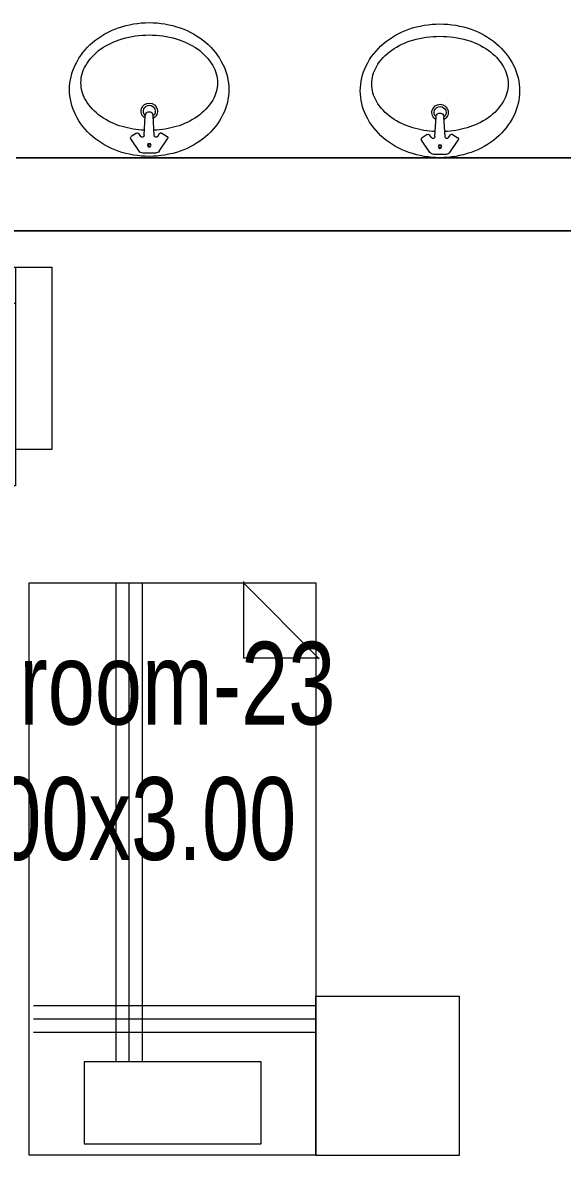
# Model space of a CAD drawing. Header units: metres. Extents: x 191982 to 427160, y -8904 to 80370.
# Drawn here: x 388698 to 390393, y 35755 to 39316 of the extents above; entities that cross this region are included whole.
import ezdxf

# ---------------------------------------------------------------- set-up
doc = ezdxf.new("R2010")
doc.units = ezdxf.units.M
doc.header["$LTSCALE"] = 700
doc.header["$MEASUREMENT"] = 0
doc.layers.get('0').update_dxf_attribs({"lineweight": 9})
for name, color, linetype, lineweight in [('fur1', 7, 'Continuous', 9), ('FURNITURE', 7, 'Continuous', 9), ('MAIN GATE', 7, 'Continuous', 9), ('NEW PLANS', 7, 'Continuous', 9), ('PLAN', 7, 'Continuous', 9)]:
    doc.layers.add(name, color=color, linetype=linetype, lineweight=lineweight)
doc.styles.get("Standard").update_dxf_attribs({"font": 'swisscl.ttf'})

# ---------------------------------------------------------------- blocks, each defined once
blk = doc.blocks.new('BASIN')
at = {"layer": 'PLAN'}
for p, q in [((-0.0732, 0.0397), (-0.062, 0.0562)), ((-0.0163, 0.0314), (-0.0551, 0.0576)), ((-0.0664, 0.0159), (-0.1279, 0.0123)), ((-0.0629, 0.0267), (-0.0719, 0.0327)), ((-0.0103, -0.0193), (-0.0103, 0.0193)), ((-0.0664, -0.0159), (-0.1279, -0.0123)), ((-0.0629, -0.0267), (-0.0719, -0.0327)), ((-0.0163, -0.0315), (-0.0551, -0.0576)), ((-0.0732, -0.0397), (-0.062, -0.0562))]:
    blk.add_line(p, q, dxfattribs=at)
blk.add_lwpolyline([(-0.2102, -0.25, 0.114941), (-0.1316, -0.2317, 0.103853), (-0.0616, -0.1768, 0.091249), (-0.0165, -0.0975, 0.083978), (0, 0, 0.083978), (-0.0165, 0.0975, 0.091249), (-0.0616, 0.1768, 0.103853), (-0.1316, 0.2317, 0.114941), (-0.2102, 0.25, 0.114941), (-0.2887, 0.2317, 0.103853), (-0.3588, 0.1768, 0.091249), (-0.4039, 0.0975, 0.083978), (-0.4204, 0, 0.083978), (-0.4039, -0.0975, 0.091249), (-0.3588, -0.1768, 0.103853), (-0.2887, -0.2317, 0.114941)], format="xyb", close=True, dxfattribs=at)
for points in [[(-0.082, 0.015, 0.058321), (-0.0937, 0.085, 0.08231), (-0.1256, 0.1515, 0.106842), (-0.1772, 0.1994, 0.134388), (-0.2316, 0.2143, 0.134388), (-0.286, 0.1994, 0.106842), (-0.3377, 0.1515, 0.08231), (-0.3696, 0.085, 0.070665), (-0.3816, 0)], [(-0.3816, 0, 0.070665), (-0.3696, -0.085, 0.08231), (-0.3377, -0.1515, 0.106842), (-0.286, -0.1994, 0.134388), (-0.2316, -0.2143, 0.134388), (-0.1772, -0.1994, 0.106842), (-0.1256, -0.1515, 0.08231), (-0.0937, -0.085, 0.058296), (-0.082, -0.015)]]:
    blk.add_lwpolyline(points, format="xyb", dxfattribs=at)
for radius in [0.00569, 0.00369]:
    blk.add_circle((-0.0349, 0), radius, dxfattribs=at)
for centre, radius, start, end in [((-0.0691, 0.0369), 0.005, 145.9627, 235.9627), ((-0.0579, 0.0534), 0.005, 55.9627, 145.9627), ((-0.142, -0.0004), 0.0257, 30.8964, 331.2082), ((-0.142, -0.0004), 0.0188, 42.6613, 320.6475), ((-0.1279, 0), 0.0123, 89.7573, 270.2427), ((-0.0663, 0.0218), 0.0059, 268.9223, 55.3976), ((-0.0247, 0.0197), 0.0144, 358.4, 54.5147), ((-0.0691, -0.0369), 0.005, 123.9181, 214.0373), ((-0.0663, -0.0218), 0.0059, 304.6024, 91.0777), ((-0.0247, -0.0197), 0.0144, 305.4853, 1.6), ((-0.0579, -0.0534), 0.005, 214.0373, 304.0009)]:
    blk.add_arc(centre, radius, start, end, dxfattribs=at)
blk = doc.blocks.new('A$C68D14229')
for p, q in [((0.53, 0.15), (0.53, 72.15)), ((0.53, 72.15), (36.53, 72.15)), ((36.53, 72.15), (36.53, 0.15)), ((22.29, 60.4), (22.29, 0.15)), ((23.96, 60.4), (23.96, 0.15)), ((25.62, 60.4), (25.62, 0.15)), ((0.53, 56.71), (36, 56.69)), ((0.53, 55.02), (36, 55.02)), ((0.53, 53.36), (36, 53.36)), ((0.11, 9.73), (9.63, 0.15)), ((9.63, 9.58), (0.11, 9.58)), ((9.63, 0), (9.63, 9.58)), ((36.53, 0.15), (0.53, 0.15))]:
    blk.add_line(p, q)
blk.add_lwpolyline([(29.63, 70.7), (7.38, 70.7), (7.38, 60.4), (29.63, 60.4)], close=True)
blk = doc.blocks.new('sofa1')
at = {"layer": 'fur1', "ltscale": 0.5}
for p, q in [((-16.33, 0), (-16.33, -25)), ((-11.33, 0), (-16.33, 0)), ((11.33, 0), (-11.33, 0)), ((-11.33, 0), (-11.33, -30)), ((16.33, 0), (11.33, 0)), ((11.33, -5), (11.33, 0)), ((11.33, -5), (11.33, 0)), ((16.33, -25), (16.33, 0)), ((-11.33, -5), (11.33, -5)), ((11.33, -5), (11.33, -30)), ((-16.33, -25), (-11.33, -25)), ((11.33, -25), (16.33, -25)), ((-11.33, -30), (11.33, -30))]:
    blk.add_line(p, q, dxfattribs=at)

msp = doc.modelspace()

# ---------------------------------------------------------------- linework, layer by layer
at = {"layer": 'FURNITURE'}
msp.add_lwpolyline([(389618.882, 36255.265), (390068.882, 36255.265), (390068.882, 35755.265), (389618.882, 35755.265)], close=True, dxfattribs=at)
at = {"layer": 'MAIN GATE'}
for p, q in [((388677.772, 38891.692), (390467.772, 38891.692)), ((386227.772, 38661.692), (392917.772, 38661.692))]:
    msp.add_line(p, q, dxfattribs=at)
at = {"layer": 'NEW PLANS'}
for p, q in [((390467.772, 38891.692), (388677.772, 38891.692)), ((390467.772, 38891.692), (388677.772, 38891.692)), ((390467.772, 38891.692), (388677.772, 38891.692)), ((388677.772, 38891.692), (390467.772, 38891.692)), ((388677.772, 38891.692), (390467.772, 38891.692)), ((390760.583, 38661.692), (386450.583, 38661.692)), ((390760.583, 38661.692), (386450.583, 38661.692)), ((390760.583, 38661.692), (386450.583, 38661.692))]:
    msp.add_line(p, q, dxfattribs=at)

# ---------------------------------------------------------------- block references
at = {"layer": 'fur1', "xscale": -22.9130331567831, "yscale": 22.9130331567831, "zscale": 22.9130331499619}
msp.add_blockref('sofa1', (388415.821, 38547.41), dxfattribs=at)
at = {"layer": 'FURNITURE', "xscale": 25.000000000091, "yscale": 25.000000000091, "zscale": 25.000000000091, "rotation": 180}
msp.add_blockref('A$C68D14229', (389632.082, 37559.138), dxfattribs=at)
at = {"layer": 'NEW PLANS', "xscale": -1000, "yscale": 1000, "zscale": 1000, "rotation": 90}
for p in [(389095.526, 38895.758), (390008.411, 38891.692), (390008.411, 38891.692)]:
    msp.add_blockref('BASIN', p, dxfattribs=at)

# ---------------------------------------------------------------- texts
at = {"layer": 'NEW PLANS'}
for s, p in [('single  room-23', (387843.36, 37109.543)), ('6.00x3.00', (388386.538, 36684.042))]:
    msp.add_text(s, height=260, dxfattribs=at).set_placement(p)

doc.saveas('drawing.dxf')
